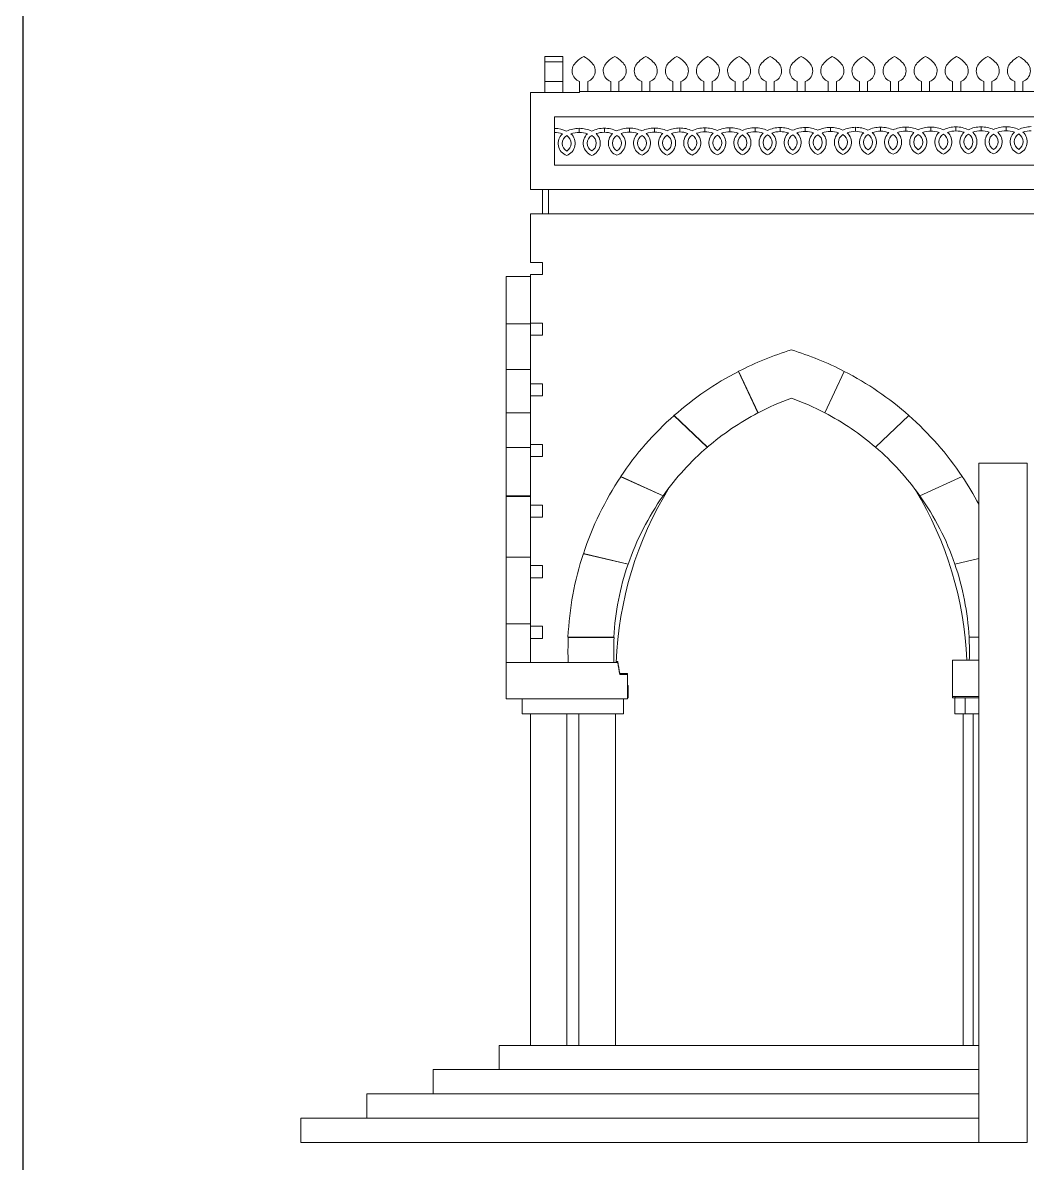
# Model space of a CAD drawing. Header units: inches. Extents: x -6210 to 141093, y -2740 to 21225.
# Drawn here: x 97239.8 to 97488.3, y 3133 to 3415.1 of the extents above; entities that cross this region are included whole.
import ezdxf

# ---------------------------------------------------------------- set-up
doc = ezdxf.new("R2010")
doc.units = ezdxf.units.IN
doc.header["$LTSCALE"] = 100
doc.header["$MEASUREMENT"] = 0

msp = doc.modelspace()

# ---------------------------------------------------------------- linework, layer by layer
at = {"color": 0, "linetype": 'Continuous', "lineweight": 0, "extrusion": (0, 1, 0)}
for p, q in [((97368.95753, 3406.7908), (97368.95753, 3406.7907)), ((97373.45753, 3406.7908), (97368.95753, 3406.7908)), ((97368.95753, 3406.7907), (97368.95753, 3405.43758)), ((97373.45753, 3406.7907), (97368.95753, 3406.7907)), ((97373.45753, 3405.43758), (97368.95753, 3405.43758)), ((97368.95753, 3405.43758), (97368.95753, 3400.5437)), ((97373.45753, 3406.7907), (97373.45753, 3406.7908)), ((97373.45753, 3405.43758), (97373.45753, 3406.7907)), ((97373.45753, 3400.5437), (97373.45753, 3405.43758)), ((97368.95753, 3400.5437), (97368.95753, 3397.83257)), ((97373.45753, 3400.5437), (97368.95753, 3400.5437)), ((97373.45753, 3397.83257), (97373.45753, 3400.5437)), ((97377.57994, 3400.54323), (97377.57994, 3398.12844)), ((97379.57994, 3398.12844), (97379.57994, 3400.54323)), ((97385.26744, 3400.54322), (97385.26744, 3398.12844)), ((97387.26744, 3398.12844), (97387.26744, 3400.54322)), ((97392.95494, 3400.54345), (97392.95494, 3398.12844)), ((97394.95494, 3398.12844), (97394.95494, 3400.54345)), ((97400.64244, 3400.54333), (97400.64244, 3398.12844)), ((97402.64244, 3398.12844), (97402.64244, 3400.54333)), ((97408.32994, 3400.54321), (97408.32994, 3398.12844)), ((97410.32994, 3398.12844), (97410.32994, 3400.54321)), ((97416.02765, 3400.5432), (97416.02765, 3398.12844)), ((97418.02765, 3398.12844), (97418.02765, 3400.5432)), ((97423.71515, 3400.54343), (97423.71515, 3398.12844)), ((97425.71515, 3398.12844), (97425.71515, 3400.54343)), ((97431.40265, 3400.54331), (97431.40265, 3398.12844)), ((97433.40265, 3398.12844), (97433.40265, 3400.54331)), ((97439.09015, 3400.54319), (97439.09015, 3398.12844)), ((97441.09015, 3398.12844), (97441.09015, 3400.54319)), ((97446.78787, 3400.54318), (97446.78786, 3398.12844)), ((97448.78786, 3398.12844), (97448.78787, 3400.54318)), ((97454.47537, 3400.54341), (97454.47536, 3398.12844)), ((97456.47536, 3398.12844), (97456.47537, 3400.54341)), ((97462.16287, 3400.54328), (97462.16286, 3398.12844)), ((97464.16286, 3398.12844), (97464.16287, 3400.54328)), ((97469.85037, 3400.54316), (97469.85036, 3398.12844)), ((97471.85036, 3398.12844), (97471.85037, 3400.54316)), ((97477.54808, 3400.54316), (97477.54808, 3398.12844)), ((97479.54808, 3398.12844), (97479.54808, 3400.54316)), ((97485.23558, 3400.54338), (97485.23558, 3398.12844)), ((97487.23558, 3398.12844), (97487.23558, 3400.54338)), ((97365.39574, 3397.83257), (97365.39574, 3373.83257)), ((97377.56972, 3397.83257), (97365.39574, 3397.83257)), ((97731.77012, 3398.12844), (97377.56972, 3398.12844)), ((97377.56972, 3397.83257), (97377.56972, 3398.12844)), ((97371.39574, 3391.83257), (97731.77012, 3391.83257)), ((97371.39574, 3379.83257), (97371.39574, 3391.83257)), ((97377.48337, 3388.98269), (97377.48337, 3387.98542)), ((97377.48337, 3387.98542), (97377.48337, 3388.98269)), ((97383.69547, 3389.00594), (97383.69547, 3388.00868)), ((97383.69547, 3388.00868), (97383.69547, 3389.00594)), ((97389.90757, 3389.0292), (97389.90757, 3388.03194)), ((97389.90757, 3388.03194), (97389.90757, 3389.0292)), ((97396.11967, 3389.05246), (97396.11967, 3388.05519)), ((97396.11967, 3388.05519), (97396.11967, 3389.05246)), ((97402.33177, 3389.07571), (97402.33177, 3388.07845)), ((97402.33177, 3388.07845), (97402.33177, 3389.07571)), ((97408.54387, 3389.09897), (97408.54387, 3388.10171)), ((97408.54387, 3388.10171), (97408.54387, 3389.09897)), ((97414.75597, 3389.12223), (97414.75597, 3388.12496)), ((97414.75597, 3388.12496), (97414.75597, 3389.12223)), ((97420.96807, 3389.14548), (97420.96807, 3388.14822)), ((97420.96807, 3388.14822), (97420.96807, 3389.14548)), ((97427.18017, 3389.16874), (97427.18017, 3388.17148)), ((97427.18017, 3388.17148), (97427.18017, 3389.16874)), ((97433.39227, 3389.19199), (97433.39227, 3388.19473)), ((97433.39227, 3388.19473), (97433.39227, 3389.19199)), ((97439.60437, 3389.21525), (97439.60437, 3388.21799)), ((97439.60437, 3388.21799), (97439.60437, 3389.21525)), ((97445.81647, 3389.23851), (97445.81647, 3388.24125)), ((97445.81647, 3388.24125), (97445.81647, 3389.23851)), ((97452.02857, 3389.26176), (97452.02857, 3388.2645)), ((97452.02857, 3388.2645), (97452.02857, 3389.26176)), ((97458.24067, 3389.28502), (97458.24067, 3388.28776)), ((97458.24067, 3388.28776), (97458.24067, 3389.28502)), ((97464.45277, 3389.30828), (97464.45277, 3388.31102)), ((97464.45277, 3388.31102), (97464.45277, 3389.30828)), ((97470.66488, 3389.33153), (97470.66488, 3388.33427)), ((97470.66488, 3388.33427), (97470.66488, 3389.33153)), ((97476.87698, 3389.35479), (97476.87698, 3388.35753)), ((97476.87698, 3388.35753), (97476.87698, 3389.35479)), ((97483.08908, 3389.37805), (97483.08908, 3388.38079)), ((97483.08908, 3388.38079), (97483.08908, 3389.37805)), ((97731.77012, 3379.83257), (97371.39574, 3379.83257)), ((97365.39574, 3373.83257), (97731.77012, 3373.83257)), ((97368.39574, 3373.83257), (97368.39574, 3367.83257)), ((97368.39574, 3373.83257), (97368.39574, 3367.83257)), ((97369.89574, 3373.83257), (97369.89574, 3367.83257)), ((97731.77012, 3367.83257), (97365.39574, 3367.83257)), ((97365.39574, 3367.83257), (97365.39574, 3355.79959)), ((97365.39574, 3355.79959), (97368.36329, 3355.79959)), ((97368.36329, 3355.79959), (97368.36329, 3352.79959)), ((97359.39574, 3352.33845), (97359.39574, 3348.13973)), ((97365.39574, 3352.33845), (97359.39574, 3352.33845)), ((97368.36329, 3352.79959), (97365.39574, 3352.79959)), ((97365.39574, 3352.79959), (97365.39574, 3340.79959)), ((97359.39574, 3348.13973), (97359.39574, 3340.64937)), ((97365.39574, 3340.64937), (97359.39574, 3340.64937)), ((97359.39574, 3340.64937), (97359.39574, 3329.3263)), ((97365.39574, 3340.64937), (97359.39574, 3340.64937)), ((97365.39574, 3340.79959), (97368.36329, 3340.79959)), ((97365.39574, 3340.79959), (97365.39574, 3340.64937)), ((97365.39574, 3340.64937), (97365.39574, 3337.79959)), ((97368.36329, 3340.79959), (97368.36329, 3337.79959)), ((97368.36329, 3337.79959), (97365.39574, 3337.79959)), ((97365.39574, 3337.79959), (97365.39574, 3325.79959)), ((97365.39574, 3329.3263), (97359.39574, 3329.3263)), ((97365.39574, 3329.3263), (97359.39574, 3329.3263)), ((97359.39574, 3329.3263), (97359.39574, 3322.83699)), ((97421.68165, 3318.59308), (97416.86133, 3328.84948)), ((97416.91897, 3328.88072), (97421.724, 3318.61692)), ((97443.05847, 3328.86911), (97438.25353, 3318.6055)), ((97438.25353, 3318.6055), (97443.05847, 3328.86911)), ((97365.39574, 3325.79959), (97368.36329, 3325.79959)), ((97365.39574, 3325.79959), (97365.39574, 3322.83699)), ((97368.36329, 3325.79959), (97368.36329, 3322.79959)), ((97359.39574, 3322.83699), (97359.39574, 3318.63158)), ((97365.39574, 3322.79959), (97365.39574, 3322.83699)), ((97368.36329, 3322.79959), (97365.39574, 3322.79959)), ((97365.39574, 3322.79959), (97365.39574, 3310.79959)), ((97365.39574, 3318.63158), (97359.39574, 3318.63158)), ((97359.39574, 3318.63158), (97359.39574, 3318.60675)), ((97359.39574, 3318.60675), (97359.39574, 3310.04202)), ((97365.39574, 3318.60675), (97359.39574, 3318.60675)), ((97400.9198, 3317.91532), (97409.16561, 3310.08389)), ((97409.19498, 3310.1204), (97400.96102, 3317.96409)), ((97459.01637, 3317.95886), (97450.78231, 3310.11508)), ((97450.78231, 3310.11508), (97459.01637, 3317.95886)), ((97365.39574, 3310.04202), (97359.39574, 3310.04202)), ((97359.39574, 3310.04202), (97359.39574, 3298.03774)), ((97365.39574, 3310.79959), (97368.36329, 3310.79959)), ((97365.39574, 3310.79959), (97365.39574, 3310.04202)), ((97365.39574, 3307.79959), (97365.39574, 3310.04202)), ((97368.36329, 3310.79959), (97368.36329, 3307.79959)), ((97368.36329, 3307.79959), (97365.39574, 3307.79959)), ((97365.39574, 3307.79959), (97365.39574, 3295.79959)), ((97488.29748, 3306.12844), (97476.29748, 3306.12844)), ((97476.29748, 3138.12844), (97476.29748, 3306.12844)), ((97488.29748, 3306.12844), (97488.29748, 3138.12844)), ((97398.2193, 3298.03188), (97387.75616, 3302.79384)), ((97387.77189, 3302.86093), (97398.2283, 3298.0831)), ((97472.20266, 3302.85713), (97461.74668, 3298.07949)), ((97461.74668, 3298.07949), (97472.20266, 3302.85713)), ((97359.39574, 3298.03774), (97359.39574, 3297.89722)), ((97365.39574, 3298.03774), (97359.39574, 3298.03774)), ((97365.39574, 3297.89722), (97359.39574, 3297.89722)), ((97359.39574, 3297.89722), (97359.39574, 3282.92099)), ((97365.39574, 3295.79959), (97368.36329, 3295.79959)), ((97365.39574, 3295.79959), (97365.39574, 3292.79959)), ((97368.36329, 3295.79959), (97368.36329, 3292.79959)), ((97368.36329, 3292.79959), (97365.39574, 3292.79959)), ((97365.39574, 3292.79959), (97365.39574, 3280.79959)), ((97389.57023, 3281.20368), (97378.51141, 3283.84182)), ((97378.53361, 3283.76046), (97389.59575, 3281.13904)), ((97365.39574, 3282.92099), (97359.39574, 3282.92099)), ((97359.39574, 3282.92099), (97359.39574, 3266.4442)), ((97476.29748, 3282.60754), (97470.39554, 3281.1996)), ((97470.39554, 3281.1996), (97476.29748, 3282.60754)), ((97365.39574, 3280.79959), (97368.36329, 3280.79959)), ((97365.39574, 3277.79959), (97365.39574, 3280.79959)), ((97368.36329, 3280.79959), (97368.36329, 3277.79959)), ((97368.36329, 3277.79959), (97365.39574, 3277.79959)), ((97365.39574, 3277.79959), (97365.39574, 3265.79959)), ((97359.39574, 3266.4442), (97359.39574, 3266.3919)), ((97365.39574, 3266.4442), (97359.39574, 3266.4442)), ((97359.39574, 3266.3919), (97359.39574, 3266.37839)), ((97365.39574, 3266.3919), (97359.39574, 3266.3919)), ((97365.39574, 3266.37839), (97359.39574, 3266.37839)), ((97359.39574, 3266.37839), (97359.39574, 3256.85441)), ((97365.39574, 3265.79959), (97368.36329, 3265.79959)), ((97365.39574, 3265.79959), (97365.39574, 3262.79959)), ((97368.36329, 3265.79959), (97368.36329, 3262.79959)), ((97368.36329, 3262.79959), (97365.39574, 3262.79959)), ((97365.39574, 3262.79959), (97365.39574, 3256.83257)), ((97374.70159, 3263.11159), (97386.03914, 3263.11159)), ((97386.10849, 3263.04578), (97374.77149, 3263.02879)), ((97476.29748, 3263.11159), (97473.90991, 3263.11159)), ((97473.90991, 3263.11159), (97476.29748, 3263.11159)), ((97365.39574, 3256.85441), (97359.39574, 3256.85441)), ((97359.39574, 3256.85441), (97359.39574, 3256.83257)), ((97387.03974, 3256.83257), (97359.39574, 3256.83257)), ((97359.39574, 3256.83257), (97359.39574, 3247.83257)), ((97386.62333, 3257.12844), (97387.03974, 3257.12844)), ((97476.29748, 3257.4243), (97469.82835, 3257.4243)), ((97469.82835, 3257.4243), (97469.82835, 3248.4243)), ((97387.51092, 3254.12844), (97389.42882, 3254.12844)), ((97389.42882, 3253.83257), (97387.51092, 3253.83257)), ((97389.42882, 3254.12844), (97389.42882, 3253.83257)), ((97389.42882, 3247.83257), (97389.42882, 3253.83257)), ((97389.42882, 3251.12844), (97389.56972, 3251.12844)), ((97389.56972, 3251.12844), (97389.56972, 3248.12844)), ((97359.39574, 3247.83257), (97389.42882, 3247.83257)), ((97363.39574, 3244.12844), (97363.39574, 3247.83257)), ((97388.43539, 3244.12844), (97388.43539, 3247.83257)), ((97389.56972, 3248.12844), (97389.42882, 3248.12844)), ((97469.82835, 3248.12844), (97469.82835, 3248.4243)), ((97469.82835, 3248.4243), (97476.29748, 3248.4243)), ((97470.41271, 3248.12844), (97469.82835, 3248.12844)), ((97470.46662, 3248.12844), (97470.41271, 3248.12844)), ((97470.41271, 3244.12844), (97470.41271, 3248.12844)), ((97470.46662, 3248.12844), (97470.46662, 3248.4243)), ((97476.29748, 3248.12844), (97470.46662, 3248.12844)), ((97472.94679, 3244.12844), (97472.94679, 3248.12844)), ((97363.39574, 3244.12844), (97369.91556, 3244.12844)), ((97365.41556, 3162.12844), (97365.41556, 3244.12844)), ((97369.91556, 3244.12844), (97375.91556, 3244.12844)), ((97374.41556, 3162.12844), (97374.41556, 3244.12844)), ((97375.91556, 3244.12844), (97381.91556, 3244.12844)), ((97377.41556, 3162.12844), (97377.41556, 3244.12844)), ((97381.91556, 3244.12844), (97388.43539, 3244.12844)), ((97386.41556, 3162.12844), (97386.41556, 3244.12844)), ((97470.41271, 3244.12844), (97472.94679, 3244.12844)), ((97472.43254, 3162.12844), (97472.43254, 3244.12844)), ((97472.94679, 3244.12844), (97476.29748, 3244.12844)), ((97474.96662, 3162.12844), (97474.96662, 3244.12844)), ((97357.66662, 3156.12844), (97357.66662, 3162.12844)), ((97476.29748, 3162.12844), (97357.66662, 3162.12844)), ((97341.31662, 3150.12844), (97341.31662, 3156.12844)), ((97476.29748, 3156.12844), (97341.31662, 3156.12844)), ((97324.96662, 3144.12844), (97324.96662, 3150.12844)), ((97476.29748, 3150.12844), (97324.96662, 3150.12844)), ((97308.61662, 3138.12844), (97308.61662, 3144.12844)), ((97476.29748, 3144.12844), (97308.61662, 3144.12844)), ((97308.61662, 3138.12844), (97476.29748, 3138.12844)), ((97488.29748, 3138.12844), (97476.29748, 3138.12844))]:
    msp.add_line(p, q, dxfattribs=at)
msp.add_lwpolyline([(97239.83562, 2900.48429), (99369.30523, 2900.48429), (99369.30523, 4497.58649), (97239.83562, 4497.58649)], close=True)
at = {"color": 0, "linetype": 'Continuous', "lineweight": 0}
for centre, radius, start, end in [((97378.57994, 3403.20536), 2.84375, 128.2985857, 249.411834), ((97381.50128, 3401.16084), 6.34226, 117.4268136, 137.6041199), ((97375.6586, 3401.16084), 6.34226, 42.3958801, 62.5731864), ((97378.57994, 3403.20536), 2.84375, 290.5881717, 51.7014143), ((97386.26744, 3403.20535), 2.84375, 128.2985857, 249.411834), ((97389.18878, 3401.16084), 6.34226, 117.4268136, 137.6041199), ((97383.3461, 3401.16084), 6.34226, 42.3958801, 62.5731864), ((97386.26744, 3403.20535), 2.84375, 290.5881717, 51.7014143), ((97393.95494, 3403.20558), 2.84375, 128.2985857, 249.411834), ((97396.87628, 3401.16107), 6.34226, 117.4268136, 137.6041199), ((97391.0336, 3401.16107), 6.34226, 42.3958801, 62.5731864), ((97393.95494, 3403.20558), 2.84375, 290.5881717, 51.7014143), ((97401.64244, 3403.20546), 2.84375, 128.2985857, 249.411834), ((97404.56378, 3401.16094), 6.34226, 117.4268136, 137.6041199), ((97398.7211, 3401.16094), 6.34226, 42.3958801, 62.5731864), ((97401.64244, 3403.20546), 2.84375, 290.5881717, 51.7014143), ((97409.32994, 3403.20533), 2.84375, 128.2985857, 249.411834), ((97412.25128, 3401.16082), 6.34226, 117.4268136, 137.6041199), ((97406.4086, 3401.16082), 6.34226, 42.3958801, 62.5731864), ((97409.32994, 3403.20533), 2.84375, 290.5881717, 51.7014143), ((97417.02765, 3403.20533), 2.84375, 128.2985857, 249.411834), ((97419.94899, 3401.16082), 6.34226, 117.4268136, 137.6041199), ((97414.10631, 3401.16082), 6.34226, 42.3958801, 62.5731864), ((97417.02765, 3403.20533), 2.84375, 290.5881717, 51.7014143), ((97424.71515, 3403.20556), 2.84375, 128.2985857, 249.411834), ((97427.63649, 3401.16104), 6.34226, 117.4268136, 137.6041199), ((97421.79381, 3401.16104), 6.34226, 42.3958801, 62.5731864), ((97424.71515, 3403.20556), 2.84375, 290.5881717, 51.7014143), ((97432.40265, 3403.20543), 2.84375, 128.2985857, 249.411834), ((97435.32399, 3401.16092), 6.34226, 117.4268136, 137.6041199), ((97429.48131, 3401.16092), 6.34226, 42.3958801, 62.5731864), ((97432.40265, 3403.20543), 2.84375, 290.5881717, 51.7014143), ((97440.09015, 3403.20531), 2.84375, 128.2985857, 249.411834), ((97443.01149, 3401.1608), 6.34226, 117.4268136, 137.6041199), ((97437.16881, 3401.1608), 6.34226, 42.3958801, 62.5731864), ((97440.09015, 3403.20531), 2.84375, 290.5881717, 51.7014143), ((97447.78787, 3403.20531), 2.84375, 128.2985857, 249.411834), ((97450.70921, 3401.16079), 6.34226, 117.4268136, 137.6041199), ((97444.86653, 3401.16079), 6.34226, 42.3958801, 62.5731864), ((97447.78787, 3403.20531), 2.84375, 290.5881717, 51.7014143), ((97455.47537, 3403.20553), 2.84375, 128.2985857, 249.411834), ((97458.39671, 3401.16102), 6.34226, 117.4268136, 137.6041199), ((97452.55403, 3401.16102), 6.34226, 42.3958801, 62.5731864), ((97455.47537, 3403.20553), 2.84375, 290.5881717, 51.7014143), ((97463.16287, 3403.20541), 2.84375, 128.2985857, 249.411834), ((97466.08421, 3401.1609), 6.34226, 117.4268136, 137.6041199), ((97460.24153, 3401.1609), 6.34226, 42.3958801, 62.5731864), ((97463.16287, 3403.20541), 2.84375, 290.5881717, 51.7014143), ((97470.85037, 3403.20529), 2.84375, 128.2985857, 249.411834), ((97473.77171, 3401.16078), 6.34226, 117.4268136, 137.6041199), ((97467.92903, 3401.16078), 6.34226, 42.3958801, 62.5731864), ((97470.85037, 3403.20529), 2.84375, 290.5881717, 51.7014143), ((97478.54808, 3403.20528), 2.84375, 128.2985857, 249.411834), ((97481.46942, 3401.16077), 6.34226, 117.4268136, 137.6041199), ((97475.62674, 3401.16077), 6.34226, 42.3958801, 62.5731864), ((97478.54808, 3403.20528), 2.84375, 290.5881717, 51.7014143), ((97486.23558, 3403.20551), 2.84375, 128.2985857, 249.411834), ((97489.15692, 3401.161), 6.34226, 117.4268136, 137.6041199), ((97483.31424, 3401.161), 6.34226, 42.3958801, 62.5731864), ((97486.23558, 3403.20551), 2.84375, 290.5881717, 51.7014143), ((97371.27127, 3381.63727), 7.32216, 65.1143541, 89.0259815), ((97377.48337, 3381.66053), 7.32216, 90, 115.3146468), ((97377.48337, 3381.66053), 7.32216, 65.1143541, 90), ((97383.69547, 3381.68378), 7.32216, 90, 115.3146468), ((97383.69547, 3381.68378), 7.32216, 65.1143541, 90), ((97389.90757, 3381.70704), 7.32216, 90, 115.3146468), ((97389.90757, 3381.70704), 7.32216, 65.1143541, 90), ((97396.11967, 3381.7303), 7.32216, 90, 115.3146468), ((97396.11967, 3381.7303), 7.32216, 65.1143541, 90), ((97402.33177, 3381.75355), 7.32216, 90, 115.3146468), ((97402.33388, 3381.74185), 6.3366, 90.0190987, 108.9756396), ((97402.33177, 3381.75355), 7.32216, 65.1143541, 90), ((97402.33388, 3381.74185), 6.3366, 71.2319189, 90.0190987), ((97408.54387, 3381.77681), 7.32216, 90, 115.3146468), ((97408.54598, 3381.76511), 6.3366, 90.0190987, 108.9756396), ((97408.54387, 3381.77681), 7.32216, 65.1143541, 90), ((97408.54598, 3381.76511), 6.3366, 71.2319189, 90.0190987), ((97414.75597, 3381.80007), 7.32216, 90, 115.3146468), ((97414.75808, 3381.78837), 6.3366, 90.0190987, 108.9756396), ((97414.75597, 3381.80007), 7.32216, 65.1143541, 90), ((97414.75808, 3381.78837), 6.3366, 71.2319189, 90.0190987), ((97420.96807, 3381.82332), 7.32216, 90, 115.3146468), ((97420.97018, 3381.81162), 6.3366, 90.0190987, 108.9756396), ((97420.96807, 3381.82332), 7.32216, 65.1143541, 90), ((97420.97018, 3381.81162), 6.3366, 71.2319189, 90.0190987), ((97427.18017, 3381.84658), 7.32216, 90, 115.3146468), ((97427.18228, 3381.83488), 6.3366, 90.0190987, 108.9756396), ((97427.18017, 3381.84658), 7.32216, 65.1143541, 90), ((97427.18228, 3381.83488), 6.3366, 71.2319189, 90.0190987), ((97433.39227, 3381.86984), 7.32216, 90, 115.3146468), ((97433.39438, 3381.85814), 6.3366, 90.0190987, 108.9756396), ((97433.39227, 3381.86984), 7.32216, 65.1143541, 90), ((97433.39438, 3381.85814), 6.3366, 71.2319189, 90.0190987), ((97439.60437, 3381.89309), 7.32216, 90, 115.3146468), ((97439.60648, 3381.88139), 6.3366, 90.0190987, 108.9756396), ((97439.60437, 3381.89309), 7.32216, 65.1143541, 90), ((97439.60648, 3381.88139), 6.3366, 71.2319189, 90.0190987), ((97445.81647, 3381.91635), 7.32216, 90, 115.3146468), ((97445.81859, 3381.90465), 6.3366, 90.0190987, 108.9756396), ((97445.81647, 3381.91635), 7.32216, 65.1143541, 90), ((97445.81859, 3381.90465), 6.3366, 71.2319189, 90.0190987), ((97452.02857, 3381.93961), 7.32216, 90, 115.3146468), ((97452.03069, 3381.92791), 6.3366, 90.0190987, 108.9756396), ((97452.02857, 3381.93961), 7.32216, 65.1143541, 90), ((97452.03069, 3381.92791), 6.3366, 71.2319189, 90.0190987), ((97458.24067, 3381.96286), 7.32216, 90, 115.3146468), ((97458.24279, 3381.95116), 6.3366, 90.0190987, 108.9756396), ((97458.24067, 3381.96286), 7.32216, 65.1143541, 90), ((97458.24279, 3381.95116), 6.3366, 71.2319189, 90.0190987), ((97464.45277, 3381.98612), 7.32216, 90, 115.3146468), ((97464.45489, 3381.97442), 6.3366, 90.0190987, 108.9756396), ((97464.45277, 3381.98612), 7.32216, 65.1143541, 90), ((97464.45489, 3381.97442), 6.3366, 71.2319189, 90.0190987), ((97470.66488, 3382.00938), 7.32216, 90, 115.3146468), ((97470.66699, 3381.99768), 6.3366, 90.0190987, 108.9756396), ((97470.66488, 3382.00938), 7.32216, 65.1143541, 90), ((97470.66699, 3381.99768), 6.3366, 71.2319189, 90.0190987), ((97476.87698, 3382.03263), 7.32216, 90, 115.3146468), ((97476.87909, 3382.02093), 6.3366, 90.0190987, 108.9756396), ((97476.87698, 3382.03263), 7.32216, 65.1143541, 90), ((97476.87909, 3382.02093), 6.3366, 71.2319189, 90.0190987), ((97483.08908, 3382.05589), 7.32216, 90, 115.3146468), ((97483.09119, 3382.04419), 6.3366, 90.0190987, 108.9756396), ((97483.08908, 3382.05589), 7.32216, 65.1143541, 90), ((97483.09119, 3382.04419), 6.3366, 71.2319189, 90.0190987), ((97489.30118, 3382.07915), 7.32216, 90, 115.3146468), ((97489.30329, 3382.06745), 6.3366, 90.0190987, 108.9756396), ((97371.27338, 3381.62557), 6.3366, 71.2319189, 88.8935721), ((97375.46099, 3385.26799), 3.18973, 132.3525343, 250.1389957), ((97375.46099, 3385.26799), 2.18973, 119.6625692, 240.3374308), ((97373.29364, 3385.26799), 3.18973, 289.8610043, 48.0713122), ((97373.29364, 3385.26799), 2.18973, 299.6625692, 60.3374308), ((97377.48548, 3381.64883), 6.3366, 90.0190987, 108.9756396), ((97377.48548, 3381.64883), 6.3366, 71.2319189, 90.0190987), ((97381.67309, 3385.29125), 3.18973, 132.3525343, 250.1389957), ((97381.67309, 3385.29125), 2.18973, 119.6625692, 240.3374308), ((97379.50574, 3385.29125), 3.18973, 289.8610043, 48.0713122), ((97379.50574, 3385.29125), 2.18973, 299.6625692, 60.3374308), ((97383.69758, 3381.67208), 6.3366, 90.0190987, 108.9756396), ((97383.69758, 3381.67208), 6.3366, 71.2319189, 90.0190987), ((97387.88519, 3385.3145), 3.18973, 132.3525343, 250.1389957), ((97387.88519, 3385.3145), 2.18973, 119.6625692, 240.3374308), ((97385.71784, 3385.3145), 3.18973, 289.8610043, 48.0713122), ((97385.71784, 3385.3145), 2.18973, 299.6625692, 60.3374308), ((97389.90968, 3381.69534), 6.3366, 90.0190987, 108.9756396), ((97389.90968, 3381.69534), 6.3366, 71.2319189, 90.0190987), ((97394.09729, 3385.33776), 3.18973, 132.3525343, 250.1389957), ((97394.09729, 3385.33776), 2.18973, 119.6625692, 240.3374308), ((97391.92994, 3385.33776), 3.18973, 289.8610043, 48.0713122), ((97391.92994, 3385.33776), 2.18973, 299.6625692, 60.3374308), ((97396.12178, 3381.7186), 6.3366, 90.0190987, 108.9756396), ((97396.12178, 3381.7186), 6.3366, 71.2319189, 90.0190987), ((97400.3094, 3385.36102), 3.18973, 132.3525343, 250.1389957), ((97400.3094, 3385.36102), 2.18973, 119.6625692, 240.3374308), ((97398.14204, 3385.36102), 3.18973, 289.8610043, 48.0713122), ((97398.14204, 3385.36102), 2.18973, 299.6625692, 60.3374308), ((97406.5215, 3385.38427), 3.18973, 132.3525343, 250.1389957), ((97406.5215, 3385.38427), 2.18973, 119.6625692, 240.3374308), ((97404.35414, 3385.38427), 3.18973, 289.8610043, 48.0713122), ((97404.35414, 3385.38427), 2.18973, 299.6625692, 60.3374308), ((97412.7336, 3385.40753), 3.18973, 132.3525343, 250.1389957), ((97412.7336, 3385.40753), 2.18973, 119.6625692, 240.3374308), ((97410.56624, 3385.40753), 3.18973, 289.8610043, 48.0713122), ((97410.56624, 3385.40753), 2.18973, 299.6625692, 60.3374308), ((97418.9457, 3385.43079), 3.18973, 132.3525343, 250.1389957), ((97418.9457, 3385.43079), 2.18973, 119.6625692, 240.3374308), ((97416.77834, 3385.43079), 3.18973, 289.8610043, 48.0713122), ((97416.77834, 3385.43079), 2.18973, 299.6625692, 60.3374308), ((97425.1578, 3385.45404), 3.18973, 132.3525343, 250.1389957), ((97425.1578, 3385.45404), 2.18973, 119.6625692, 240.3374308), ((97422.99045, 3385.45404), 3.18973, 289.8610043, 48.0713122), ((97422.99045, 3385.45404), 2.18973, 299.6625692, 60.3374308), ((97431.3699, 3385.4773), 3.18973, 132.3525343, 250.1389957), ((97431.3699, 3385.4773), 2.18973, 119.6625692, 240.3374308), ((97429.20255, 3385.4773), 3.18973, 289.8610043, 48.0713122), ((97429.20255, 3385.4773), 2.18973, 299.6625692, 60.3374308), ((97437.582, 3385.50056), 3.18973, 132.3525343, 250.1389957), ((97437.582, 3385.50056), 2.18973, 119.6625692, 240.3374308), ((97435.41465, 3385.50056), 3.18973, 289.8610043, 48.0713122), ((97435.41465, 3385.50056), 2.18973, 299.6625692, 60.3374308), ((97443.7941, 3385.52381), 3.18973, 132.3525343, 250.1389957), ((97443.7941, 3385.52381), 2.18973, 119.6625692, 240.3374308), ((97441.62675, 3385.52381), 3.18973, 289.8610043, 48.0713122), ((97441.62675, 3385.52381), 2.18973, 299.6625692, 60.3374308), ((97450.0062, 3385.54707), 3.18973, 132.3525343, 250.1389957), ((97450.0062, 3385.54707), 2.18973, 119.6625692, 240.3374308), ((97447.83885, 3385.54707), 3.18973, 289.8610043, 48.0713122), ((97447.83885, 3385.54707), 2.18973, 299.6625692, 60.3374308), ((97456.2183, 3385.57033), 3.18973, 132.3525343, 250.1389957), ((97456.2183, 3385.57033), 2.18973, 119.6625692, 240.3374308), ((97454.05095, 3385.57033), 3.18973, 289.8610043, 48.0713122), ((97454.05095, 3385.57033), 2.18973, 299.6625692, 60.3374308), ((97462.4304, 3385.59358), 3.18973, 132.3525343, 250.1389957), ((97462.4304, 3385.59358), 2.18973, 119.6625692, 240.3374308), ((97460.26305, 3385.59358), 3.18973, 289.8610043, 48.0713122), ((97460.26305, 3385.59358), 2.18973, 299.6625692, 60.3374308), ((97468.6425, 3385.61684), 3.18973, 132.3525343, 250.1389957), ((97468.6425, 3385.61684), 2.18973, 119.6625692, 240.3374308), ((97466.47515, 3385.61684), 3.18973, 289.8610043, 48.0713122), ((97466.47515, 3385.61684), 2.18973, 299.6625692, 60.3374308), ((97474.8546, 3385.6401), 3.18973, 132.3525343, 250.1389957), ((97474.8546, 3385.6401), 2.18973, 119.6625692, 240.3374308), ((97472.68725, 3385.6401), 3.18973, 289.8610043, 48.0713122), ((97472.68725, 3385.6401), 2.18973, 299.6625692, 60.3374308), ((97481.0667, 3385.66335), 3.18973, 132.3525343, 250.1389957), ((97481.0667, 3385.66335), 2.18973, 119.6625692, 240.3374308), ((97478.89935, 3385.66335), 3.18973, 289.8610043, 48.0713122), ((97478.89935, 3385.66335), 2.18973, 299.6625692, 60.3374308), ((97487.2788, 3385.68661), 3.18973, 132.3525343, 250.1389957), ((97487.2788, 3385.68661), 2.18973, 119.6625692, 240.3374308), ((97485.11145, 3385.68661), 3.18973, 289.8610043, 48.0713122), ((97485.11145, 3385.68661), 2.18973, 299.6625692, 60.3374308), ((97452.67012, 3259.49768), 78.05224, 106.9186012, 117.2607901), ((97407.38973, 3259.57259), 77.93759, 62.7639287, 73.1694735), ((97452.63391, 3259.6065), 77.93759, 117.3219577, 131.5698276), ((97407.38973, 3259.57259), 77.93759, 48.5160589, 62.7639287), ((97476.11426, 3253.3286), 89.57156, 129.0264615, 129.0630812), ((97473.13417, 3249.25722), 89.57156, 126.1268985, 126.1617021), ((97452.67012, 3259.49768), 66.72891, 109.8927921, 117.6299227), ((97407.38973, 3259.57259), 66.61426, 62.3983701, 70.1905345), ((97452.67012, 3259.49768), 78.05224, 131.4903192, 146.2502163), ((97452.63391, 3259.6065), 66.61426, 117.6875163, 130.7331872), ((97407.38973, 3259.57259), 66.61426, 49.3526993, 62.3983701), ((97407.38973, 3259.57259), 77.93759, 33.7365059, 48.5160589), ((97452.67012, 3259.49768), 66.72891, 130.6562097, 144.6730451), ((97407.38973, 3259.57259), 66.61426, 35.314066, 49.3526993), ((97390.30883, 3244.46359), 89.41861, 41.4406349, 41.5484209), ((97452.63391, 3259.6065), 77.93759, 146.3493805, 161.9459466), ((97407.38973, 3259.57259), 77.93759, 27.854102, 33.7365059), ((97476.11426, 3253.3286), 89.57156, 148.481616, 177.7580559), ((97452.63391, 3259.6065), 66.61426, 144.7718205, 161.1408831), ((97384.07722, 3253.41392), 89.41861, 2.5705477, 31.0611117), ((97407.38973, 3259.57259), 66.61426, 18.9450034, 35.314066), ((97452.67012, 3259.49768), 78.05224, 161.8264965, 177.3461877), ((97452.67012, 3259.49768), 66.72891, 161.0170719, 176.8954491), ((97407.38973, 3259.57259), 66.61426, 3.0453744, 18.9450034), ((97452.63391, 3259.6065), 77.93759, 177.4832964, 182.0396789), ((97452.63391, 3259.6065), 66.61426, 177.0405121, 182.3865769), ((97407.38973, 3259.57259), 66.61426, 358.151906, 3.0453744), ((97439.55892, 3263.84001), 52.94629, 187.2825166, 190.5692113), ((97439.55892, 3263.54415), 52.94629, 187.2825166, 190.5692113)]:
    msp.add_arc(centre, radius, start, end, dxfattribs=at)

doc.saveas('drawing.dxf')
